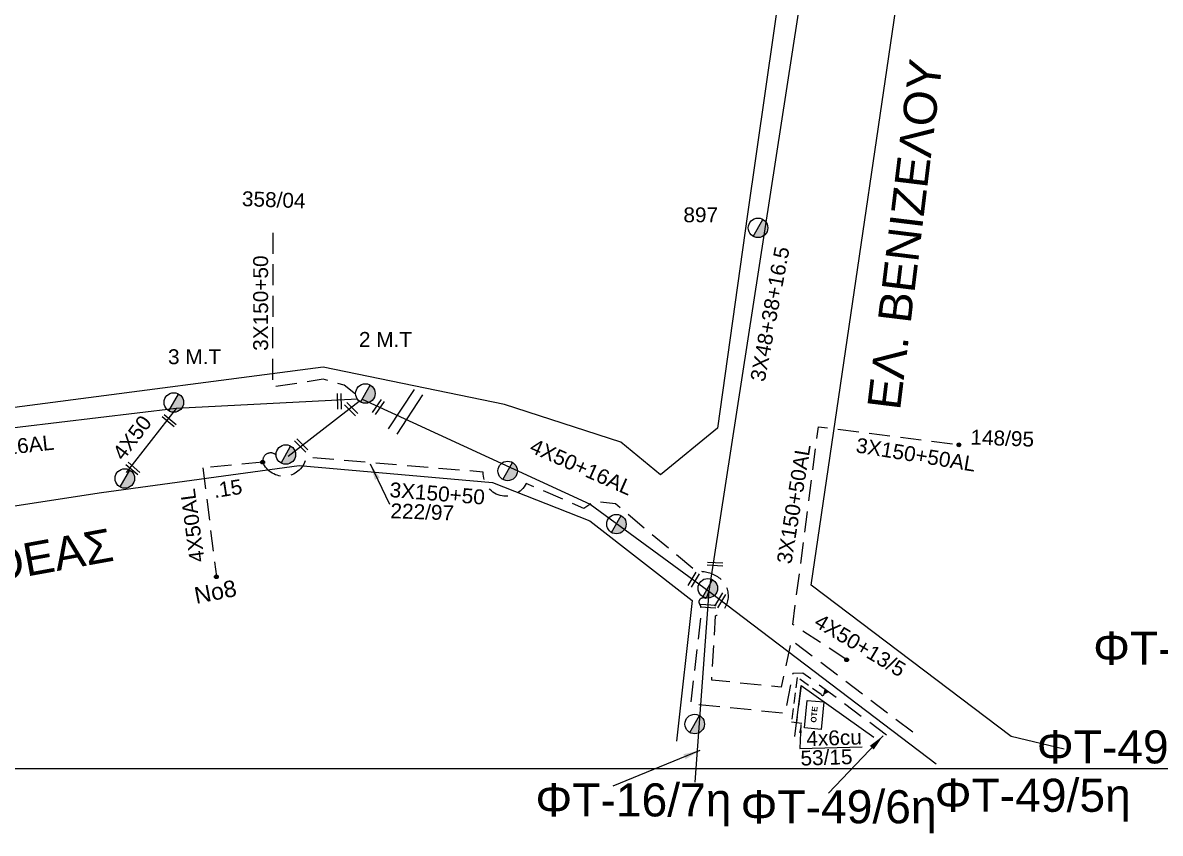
# Model space of a CAD drawing. Header units: millimetres. Extents: x 5010 to 7184, y -101 to 935.
# Drawn here: x 5841.1 to 5978.7, y -97.5 to 0.5 of the extents above; entities that cross this region are included whole.
import ezdxf
from ezdxf.enums import TextEntityAlignment as Align

# ---------------------------------------------------------------- set-up
doc = ezdxf.new("R2010")
doc.units = ezdxf.units.MM
doc.linetypes.add('DASHED', pattern=[19.05, 12.7, -6.35])
for name, color, linetype in [('Pillar OTE', 7, 'Continuous'), ('Γέφυρες Εναερίου Δικτύου', 7, 'Continuous'), ('Γυμνά εναέρια ΧΤ και ΦΟΠ (3Φ)   4x50+16AL', 7, 'Continuous'), ('Επιγραφές - Σχήματα', 7, 'Continuous'), ('Καλώδια ΧΤ   3x150+50AL', 7, 'DASHED'), ('Καλώδια ΧΤ   3x48+38+16.5', 7, 'DASHED'), ('Καλώδια ΧΤ   4x50AL', 7, 'DASHED'), ('Μηχανική τομή', 7, 'Continuous'), ('Στύλος ΦΜ', 7, 'Continuous'), ('Στύλος ΦΜ @ 1', 7, 'Continuous'), ('Συνδέσεις', 7, 'Continuous'), ('Τομή', 7, 'Continuous'), ('Υπόβαθρο ΔΕΗ', 7, 'Continuous'), ('Υπόγεια Καλώδια Δικτύου ΧΤ   .15', 7, 'DASHED'), ('Υπόγεια καλώδια Παροχών ΧΤ   4x50AL', 7, 'DASHED'), ('Υπόγεια καλώδια Παροχών ΧΤ   4x6', 7, 'DASHED')]:
    doc.layers.add(name, color=color, linetype=linetype)
doc.styles.get("Standard").update_dxf_attribs({"font": 'arial.ttf'})
doc.linetypes.add('SYN_LINE', pattern='A,0.5,-0.0001,["/\\/\\/\\/",Standard,S=0.1,R=0,X=0,Y=-0.05],-0.25', length=0.7501)
doc.dimstyles.new('ISO-25', dxfattribs={"dimtxt": 2.5, "dimasz": 2.5, "dimexe": 1.25, "dimexo": 0.625, "dimtad": 1, "dimtxsty": 'Standard', "dimcen": 2.5, "dimaunit": 2, "dimazin": 0, "dimtfac": 1, "dimtmove": 0, "dimatfit": 3, "dimfxl": 1, "dimarcsym": 0})

# ---------------------------------------------------------------- blocks, each defined once
blk = doc.blocks.new('ΥΠΑΡΧΩΝ ΤΣΙΜΕΝΤΕΝΙΟΣ ΣΤΥΛΟΣ')
at = {"layer": 'Στύλος ΦΜ'}
blk.add_hatch(color=256, dxfattribs=at).paths.add_polyline_path([(-1.29, -2.28, 0.574793), (2.62, 0, 0.268822), (1.3, 2.27)])
blk.add_line((-1.29, -2.28), (1.3, 2.27), dxfattribs=at)
blk.add_circle((0, 0), 2.62, dxfattribs=at)
at = {"layer": 'Στύλος ΦΜ', "flags": 4}
for tag, p in [('ΑΡΙΘΜΟΣ', (-4.68, 8.05)), ('ΤΥΠΟΣ', (-4.91, 3.03))]:
    blk.add_attdef(tag, p, '', height=4, dxfattribs=at)
blk = doc.blocks.new('ΤΟΜΗ')
at = {"layer": 'Τομή', "ltscale": 40}
for p, q in [((-5.68, 0), (5.68, 0)), ((5.68, -2.33), (-5.68, -2.33))]:
    blk.add_line(p, q, dxfattribs=at)
blk = doc.blocks.new('ΜΗΧΑΝΙΚΗ ΤΟΜΗ')
at = {"layer": 'Μηχανική τομή', "ltscale": 40}
for p, q in [((-1.89, 0.78), (1.89, 0.78)), ((1.89, 0), (-1.89, 0))]:
    blk.add_line(p, q, dxfattribs=at)
blk = doc.blocks.new('_ΣΥΝΔΕΣΗ')
at = {"layer": 'Συνδέσεις', "linetype": 'SYN_LINE', "ltscale": 40}
blk.add_hatch(color=256, dxfattribs=at).paths.add_polyline_path([(0.5, -0.01, 1), (-0.5, -0.01, 1)])
at = {"layer": 'Συνδέσεις'}
blk.add_circle((0, -0.01), 0.5, dxfattribs=at)
blk = doc.blocks.new('PILLAR ΟΤΕ')
at = {"layer": 'Pillar OTE', "ltscale": 40}
blk.add_lwpolyline([(-3.31, 2.02), (3.39, 2.02), (3.39, -1.99), (-3.31, -1.99)], close=True, dxfattribs=at)
at = {"layer": 'Pillar OTE', "insert": (-1.81, 0.71), "char_height": 1.3575, "width": 109.961, "attachment_point": 1}
blk.add_mtext('{\\fArial|b1|i0|c161|p34;OTE}', dxfattribs=at)

msp = doc.modelspace()

# ---------------------------------------------------------------- hatches: boundary and pattern name
at = {"layer": 'Pillar OTE', "ltscale": 40}
h = msp.add_hatch(color=256, dxfattribs=at)
h.dxf.hatch_style = 1
h.paths.add_polyline_path([(5938.17, -80.15), (5938.05, -80.69), (5938.54, -80.43)])

# ---------------------------------------------------------------- linework, layer by layer
msp.add_lwpolyline([(5938.54, -80.43), (5938.05, -80.69), (5938.17, -80.15), (5938.54, -80.43)], dxfattribs=at)
at = {"layer": 'Γέφυρες Εναερίου Δικτύου', "color": 85, "flags": 128}
msp.add_lwpolyline([(5924.11, -68.26), (5922.43, -91.36)], dxfattribs=at)
at = {"layer": 'Γέφυρες Εναερίου Δικτύου', "color": 2, "linetype": 'DASHED', "ltscale": 0.2, "flags": 128}
msp.add_lwpolyline([(5945.61, -85.67), (5935.47, -78.16), (5934.26, -78.21), (5933.33, -83.03), (5921.92, -81.91), (5923.27, -70.42), (5922.98, -69.75, -0.771999), (5923.77, -69.14, -0.502548)], format="xyb", dxfattribs=at)
at = {"layer": 'Γυμνά εναέρια ΧΤ και ΦΟΠ (3Φ)   4x50+16AL', "color": 30, "flags": 128}
for points in [[(5881.61, -45.05), (5859.7, -46.16), (5798.34, -53.49)], [(5873.23, -51.94), (5881.82, -45.27)]]:
    msp.add_lwpolyline(points, dxfattribs=at)
at = {"layer": 'Γυμνά εναέρια ΧΤ και ΦΟΠ (3Φ)   4x50+16AL', "color": 2, "flags": 128}
msp.add_lwpolyline([(5882.18, -45.03), (5909.74, -57.75), (5924.11, -68.26), (5923.77, -69.14)], dxfattribs=at)
at = {"layer": 'Επιγραφές - Σχήματα'}
msp.add_lwpolyline([(5045.81, 913.83), (7035.6, 913.83), (7035.6, -89.73), (5045.81, -89.73)], close=True, dxfattribs=at)
at = {"layer": 'Καλώδια ΧΤ   3x150+50AL', "color": 30, "linetype": 'DASHED', "ltscale": 0.2, "flags": 128}
for points in [[(5881.39, -44.43), (5879.99, -43.36), (5877.46, -42.64), (5871.37, -43.58), (5871.44, -24.44)], [(5862.91, -53.36), (5864.56, -66.5)]]:
    msp.add_lwpolyline(points, dxfattribs=at)
at = {"layer": 'Καλώδια ΧΤ   3x150+50AL', "color": 2, "linetype": 'DASHED', "ltscale": 0.2, "flags": 128}
msp.add_lwpolyline([(5940.79, -76.55), (5934.26, -72.29), (5937.36, -48.37), (5954.36, -50.56)], dxfattribs=at)
at = {"layer": 'Καλώδια ΧΤ   3x150+50AL', "color": 30, "linetype": 'DASHED', "ltscale": 0.2, "flags": 128}
msp.add_lwpolyline([(5948.76, -85.33), (5934.09, -74.2), (5932.85, -79.88), (5924.46, -79.01), (5924.92, -71.26, 0.579881), (5925.33, -66.63, 0.173866), (5922.63, -65.9), (5912.8, -57.71), (5910.28, -57.39), (5908.99, -58.26), (5902.02, -55.24, -0.82209), (5896.83, -53.86), (5875.39, -52.07, -0.758733), (5870.17, -52.67, -0.60834)], format="xyb", dxfattribs=at)
at = {"layer": 'Καλώδια ΧΤ   3x150+50AL', "color": 30, "linetype": 'DASHED', "ltscale": 0.2}
msp.add_arc((5871.11, -52.5), 0.959, 46.4475, 189.81, dxfattribs=at)
at = {"layer": 'Καλώδια ΧΤ   3x48+38+16.5', "color": 173, "linetype": 'Continuous', "flags": 128}
msp.add_lwpolyline([(5941.35, 58.26), (5936.89, 14.47), (5924.11, -68.26), (5951.58, -89.13)], dxfattribs=at)
at = {"layer": 'Καλώδια ΧΤ   4x50AL', "color": 30, "linetype": 'Continuous', "ltscale": 0.2, "flags": 128}
msp.add_lwpolyline([(5859.7, -46.16), (5853.65, -53.92)], dxfattribs=at)
at = {"layer": 'Υπόβαθρο ΔΕΗ', "flags": 128}
for points in [[(5925.15, -48.53), (5918.25, -54.18), (5913.47, -50.26), (5899.41, -45.7), (5877.45, -41.16), (5808.32, -50.19), (5809.81, 8.27), (5810.6, 37.26), (5873.83, 44), (5902.57, 39.38), (5930.03, 36.08), (5936.3, 29.58), (5928.77, -22.68), (5925.15, -48.53)], [(5925.15, -48.53), (5918.25, -54.18), (5913.47, -50.26), (5899.41, -45.7), (5877.45, -41.16), (5808.32, -50.19), (5809.81, 8.27), (5810.6, 37.26), (5873.83, 44), (5902.57, 39.38), (5930.03, 36.08), (5936.3, 29.58), (5928.77, -22.68), (5925.15, -48.53)], [(5967.07, -87.38), (5960.67, -85.83), (5936.48, -67.52), (5950.48, 27.72), (5956.1, 35.44), (5960.86, 37.77), (5993.25, -1.6), (6009.8, -21.76), (5991.66, -85.4)], [(5806.82, -86.42), (5807.84, -62.9), (5850.67, -56.32), (5874.56, -53.08), (5897.94, -55.12), (5909.7, -59.74), (5922.1, -69.38), (5920.21, -86.39)], [(5806.82, -86.42), (5807.84, -62.9), (5850.67, -56.32), (5874.56, -53.08), (5897.94, -55.12), (5909.7, -59.74), (5922.1, -69.38), (5920.21, -86.39)], [(5934.49, -85.83), (5935.28, -79.66), (5944.07, -85.93)], [(5935.13, -87.28), (5942.66, -87.08)]]:
    msp.add_lwpolyline(points, dxfattribs=at)
at = {"layer": 'Υπόγεια Καλώδια Δικτύου ΧΤ   .15', "color": 30, "linetype": 'DASHED', "ltscale": 0.2, "flags": 128}
msp.add_lwpolyline([(5870.17, -52.67), (5862.91, -53.36)], dxfattribs=at)
at = {"layer": 'Υπόγεια καλώδια Παροχών ΧΤ   4x6', "color": 2, "linetype": 'DASHED', "ltscale": 0.1}
msp.add_lwpolyline([(5938.05, -80.69, -0.759013), (5937.69, -80.76), (5937.69, -80.76), (5934.78, -78.68), (5934.09, -84.05), (5935.73, -84.26)], format="xyb", dxfattribs=at)
at = {"layer": 'Υπόγεια καλώδια Παροχών ΧΤ   4x6', "color": 7, "linetype": 'DASHED', "ltscale": 0.2}
msp.add_lwpolyline([(5935.28, -79.66), (5934.71, -84.12)], dxfattribs=at)
msp.add_lwpolyline([(5935.28, -79.66), (5934.71, -84.12)], dxfattribs=at)

# ---------------------------------------------------------------- block references
at = {"layer": 'Pillar OTE', "xscale": 0.5, "yscale": 0.5, "zscale": 0.5, "rotation": 84.60686658228244}
msp.add_blockref('PILLAR ΟΤΕ', (5936.85, -83.25), dxfattribs=at)
at = {"layer": 'Μηχανική τομή'}
for p, xscale, yscale, zscale, rotation in [((5879.62, -45.3), 0.5000000000003791, 0.5000000000003791, 0.5000000000003791, 91.75453465943276), ((5884.3, -46.1), 0.5000000000004113, 0.5000000000004113, 0.5000000000004113, 55.60957165883756), ((5881, -46.12), 0.5000000000003938, 0.5000000000003938, 0.5000000000003938, 135.1037126684548), ((5858.72, -47.79), 0.5000000000005269, 0.5000000000005269, 0.5000000000005269, 319.5291208615934), ((5874.96, -50.49), 0.5000000000003938, 0.5000000000003938, 0.5000000000003938, 135.1037126684548), ((5854.34, -53.58), 0.5000000000005269, 0.5000000000005269, 0.5000000000005269, 319.5291208615934), ((5922.44, -66.96), 0.5000000000004169, 0.5000000000004169, 0.5000000000004169, 59.10791404889711), ((5924.85, -65.18), 0.5000000000004255, 0.5000000000004255, 0.5000000000004255, 356.6725944012857), ((5925.65, -69.46), 0.5000000000004169, 0.5000000000004169, 0.5000000000004169, 59.10791404889711), ((5924.01, -70.27), 0.5000000000004255, 0.5000000000004255, 0.5000000000004255, 356.6725944012857)]:
    msp.add_blockref('ΜΗΧΑΝΙΚΗ ΤΟΜΗ', p, dxfattribs=dict(at, xscale=xscale, yscale=yscale, zscale=zscale, rotation=rotation))
at = {"layer": 'Στύλος ΦΜ @ 1', "ltscale": 40}
ref = msp.add_blockref('ΥΠΑΡΧΩΝ ΤΣΙΜΕΝΤΕΝΙΟΣ ΣΤΥΛΟΣ', (5930.06, -24.33), dxfattribs=dict(at, xscale=0.4499999999998181, yscale=0.4499999999998181, zscale=0.4499999999998181))
ref.add_attrib('ΤΥΠΟΣ', '897', (5921.03, -23.65), dxfattribs={"layer": 'Στύλος ΦΜ', "height": 1.8, "flags": 4})
ref = msp.add_blockref('ΥΠΑΡΧΩΝ ΤΣΙΜΕΝΤΕΝΙΟΣ ΣΤΥΛΟΣ', (5930.06, -24.33), dxfattribs=dict(at, xscale=0.4499999999998181, yscale=0.4499999999998181, zscale=0.4499999999998181))
ref.add_attrib('ΤΥΠΟΣ', '897', (5921.03, -23.65), dxfattribs={"layer": 'Στύλος ΦΜ', "height": 1.8, "flags": 4})
ref = msp.add_blockref('ΥΠΑΡΧΩΝ ΤΣΙΜΕΝΤΕΝΙΟΣ ΣΤΥΛΟΣ', (5882.57, -44.36), dxfattribs=dict(at, xscale=0.4499999999998181, yscale=0.4499999999998181, zscale=0.4499999999998181))
ref.add_attrib('ΤΥΠΟΣ', '2 M.T', (5881.79, -38.72), dxfattribs={"layer": 'Στύλος ΦΜ', "height": 1.8, "flags": 4})
ref = msp.add_blockref('ΥΠΑΡΧΩΝ ΤΣΙΜΕΝΤΕΝΙΟΣ ΣΤΥΛΟΣ', (5882.57, -44.36), dxfattribs=dict(at, xscale=0.4499999999998181, yscale=0.4499999999998181, zscale=0.4499999999998181))
ref.add_attrib('ΤΥΠΟΣ', '2 M.T', (5881.79, -38.72), dxfattribs={"layer": 'Στύλος ΦΜ', "height": 1.8, "flags": 4})
ref = msp.add_blockref('ΥΠΑΡΧΩΝ ΤΣΙΜΕΝΤΕΝΙΟΣ ΣΤΥΛΟΣ', (5859.4, -45.44), dxfattribs=dict(at, xscale=0.4499999999998181, yscale=0.4499999999998181, zscale=0.4499999999998181))
ref.add_attrib('ΤΥΠΟΣ', '3 M.T', (5858.7, -40.81), dxfattribs={"layer": 'Στύλος ΦΜ', "height": 1.8, "flags": 4})
ref = msp.add_blockref('ΥΠΑΡΧΩΝ ΤΣΙΜΕΝΤΕΝΙΟΣ ΣΤΥΛΟΣ', (5859.4, -45.44), dxfattribs=dict(at, xscale=0.4499999999998181, yscale=0.4499999999998181, zscale=0.4499999999998181))
ref.add_attrib('ΤΥΠΟΣ', '3 M.T', (5858.7, -40.81), dxfattribs={"layer": 'Στύλος ΦΜ', "height": 1.8, "flags": 4})
at = {"layer": 'Στύλος ΦΜ @ 1', "ltscale": 40, "xscale": 0.4499999999998181, "yscale": 0.4499999999998181, "zscale": 0.4499999999998181}
for p in [(5872.95, -51.74), (5872.95, -51.74), (5853.48, -54.63), (5853.48, -54.63), (5899.78, -53.72), (5899.78, -53.72), (5912.93, -60.15), (5912.93, -60.15), (5923.98, -67.91), (5923.98, -67.91), (5922.4, -84.33), (5922.4, -84.33)]:
    msp.add_blockref('ΥΠΑΡΧΩΝ ΤΣΙΜΕΝΤΕΝΙΟΣ ΣΤΥΛΟΣ', p, dxfattribs=at)
at = {"layer": 'Συνδέσεις', "xscale": 0.4500000000000455, "yscale": 0.4500000000000455, "zscale": 0.4500000000000455}
for p in [(5954.35, -50.56), (5870.15, -52.67), (5864.55, -66.51), (5940.77, -76.55)]:
    msp.add_blockref('_ΣΥΝΔΕΣΗ', p, dxfattribs=at)
at = {"layer": 'Τομή', "xscale": 0.5000000000000231, "yscale": 0.5000000000000231, "zscale": 0.5000000000000231, "rotation": 56.81973394814822}
msp.add_blockref('ΤΟΜΗ', (5886.94, -46.25), dxfattribs=at)
msp.add_blockref('ΤΟΜΗ', (5886.94, -46.25), dxfattribs=at)

# ---------------------------------------------------------------- texts
at = {"layer": 'Γέφυρες Εναερίου Δικτύου'}
msp.add_text('4X50+13/5', height=1.8, rotation=329.0594, dxfattribs=at).set_placement((5942.43, -74.77), align=Align.MIDDLE)
at = {"layer": 'Γυμνά εναέρια ΧΤ και ΦΟΠ (3Φ)   4x50+16AL'}
for rotation, p in [(6.2425, (5838.33, -50.96)), (336.1337, (5908.71, -53.24))]:
    msp.add_text('4X50+16AL', height=1.8, rotation=rotation, dxfattribs=at).set_placement(p, align=Align.MIDDLE)
at = {"layer": 'Επιγραφές - Σχήματα', "linetype": 'DASHED', "ltscale": 0.2, "attachment_point": 1}
for s, insert, char_height, width, rotation in [('ΕΛ. ΒΕΝΙΖΕΛΟΥ', (5943.25, -45.99), 4, 45.5231, 83.0354), ('358/04', (5867.68, -19.89), 1.8, 10.8079, 357.9237), ('148/95', (5955.78, -48.72), 1.8, 10.8079, 357.9237), ('222/97', (5885.64, -57.63), 1.8, 10.8079, 357.9237), ('ΤΕΡΨΙΘΕΑΣ', (5819.78, -66.41), 4, 17.2922, 10.3248), ('Νο8', (5861.72, -67.84), 2, 17.7581, 10.9767)]:
    msp.add_mtext(s, dxfattribs=dict(at, insert=insert, char_height=char_height, width=width, rotation=rotation))
at = {"layer": 'Επιγραφές - Σχήματα', "linetype": 'DASHED', "ltscale": 0.2, "char_height": 4, "width": 17.2922, "attachment_point": 1}
for s, insert in [('ΦΤ-49/9η', (5970.58, -73.16)), ('ΦΤ-49/7η', (5963.77, -85.09)), ('ΦΤ-49/5η', (5951.42, -90.94)), ('ΦΤ-16/7η', (5903.13, -91.5)), ('ΦΤ-49/6η', (5927.94, -92.33))]:
    msp.add_mtext(s, dxfattribs=dict(at, insert=insert))
at = {"layer": 'Καλώδια ΧΤ   3x150+50AL', "ltscale": 0.2}
for s, rotation, p in [('3X150+50', 90, (5869.9, -33.43)), ('3X150+50AL', 80.698, (5934.37, -57.7)), ('3X150+50AL', 350.7125, (5949.15, -51.75)), ('3X150+50', 355.3624, (5891.27, -56.44))]:
    msp.add_text(s, height=1.8, rotation=rotation, dxfattribs=at).set_placement(p, align=Align.MIDDLE)
at = {"layer": 'Καλώδια ΧΤ   3x48+38+16.5', "ltscale": 0.2}
msp.add_text('3X48+38+16.5', height=1.8, rotation=79.451, dxfattribs=at).set_placement((5931.49, -34.74), align=Align.MIDDLE)
at = {"layer": 'Καλώδια ΧΤ   4x50AL', "ltscale": 0.2}
for s, rotation, p in [('4X50', 52.7389, (5854.35, -49.69)), ('4X50AL', 97.725, (5861.64, -60.33))]:
    msp.add_text(s, height=1.8, rotation=rotation, dxfattribs=at).set_placement(p, align=Align.MIDDLE)
at = {"layer": 'Υπόγεια Καλώδια Δικτύου ΧΤ   .15', "ltscale": 0.2}
msp.add_text('.15', height=1.8, rotation=8.8522, dxfattribs=at).set_placement((5865.92, -55.86), align=Align.MIDDLE)
at = {"layer": 'Υπόγεια καλώδια Παροχών ΧΤ   4x50AL', "color": 7, "ltscale": 0.2, "char_height": 1.8, "attachment_point": 1, "rotation": 1.7714}
for s, insert in [('4x6cu', (5935.87, -85.2)), ('53/15', (5935.16, -87.56))]:
    msp.add_mtext_dynamic_manual_height_columns(s, width=1.8, gutter_width=12.5, heights=[0.118], dxfattribs=dict(at, insert=insert))

# ---------------------------------------------------------------- leaders
at = {"layer": 'Επιγραφές - Σχήματα', "ltscale": 40}
for points, override in [([(5883.16, -52.87), (5885.5, -57.73)], {"dimasz": 2, "dimtad": 0}), ([(5935.22, -84.4), (5935.13, -87.28)], {"dimasz": 1, "dimtad": 0}), ([(5945.19, -85.74), (5938.58, -92.68)], {"dimasz": 2, "dimtad": 0}), ([(5923.01, -87.52), (5912.49, -91.85)], {"dimasz": 2, "dimtad": 0})]:
    msp.add_leader(points, dimstyle='ISO-25', override=override, dxfattribs=at)

doc.saveas('drawing.dxf')
